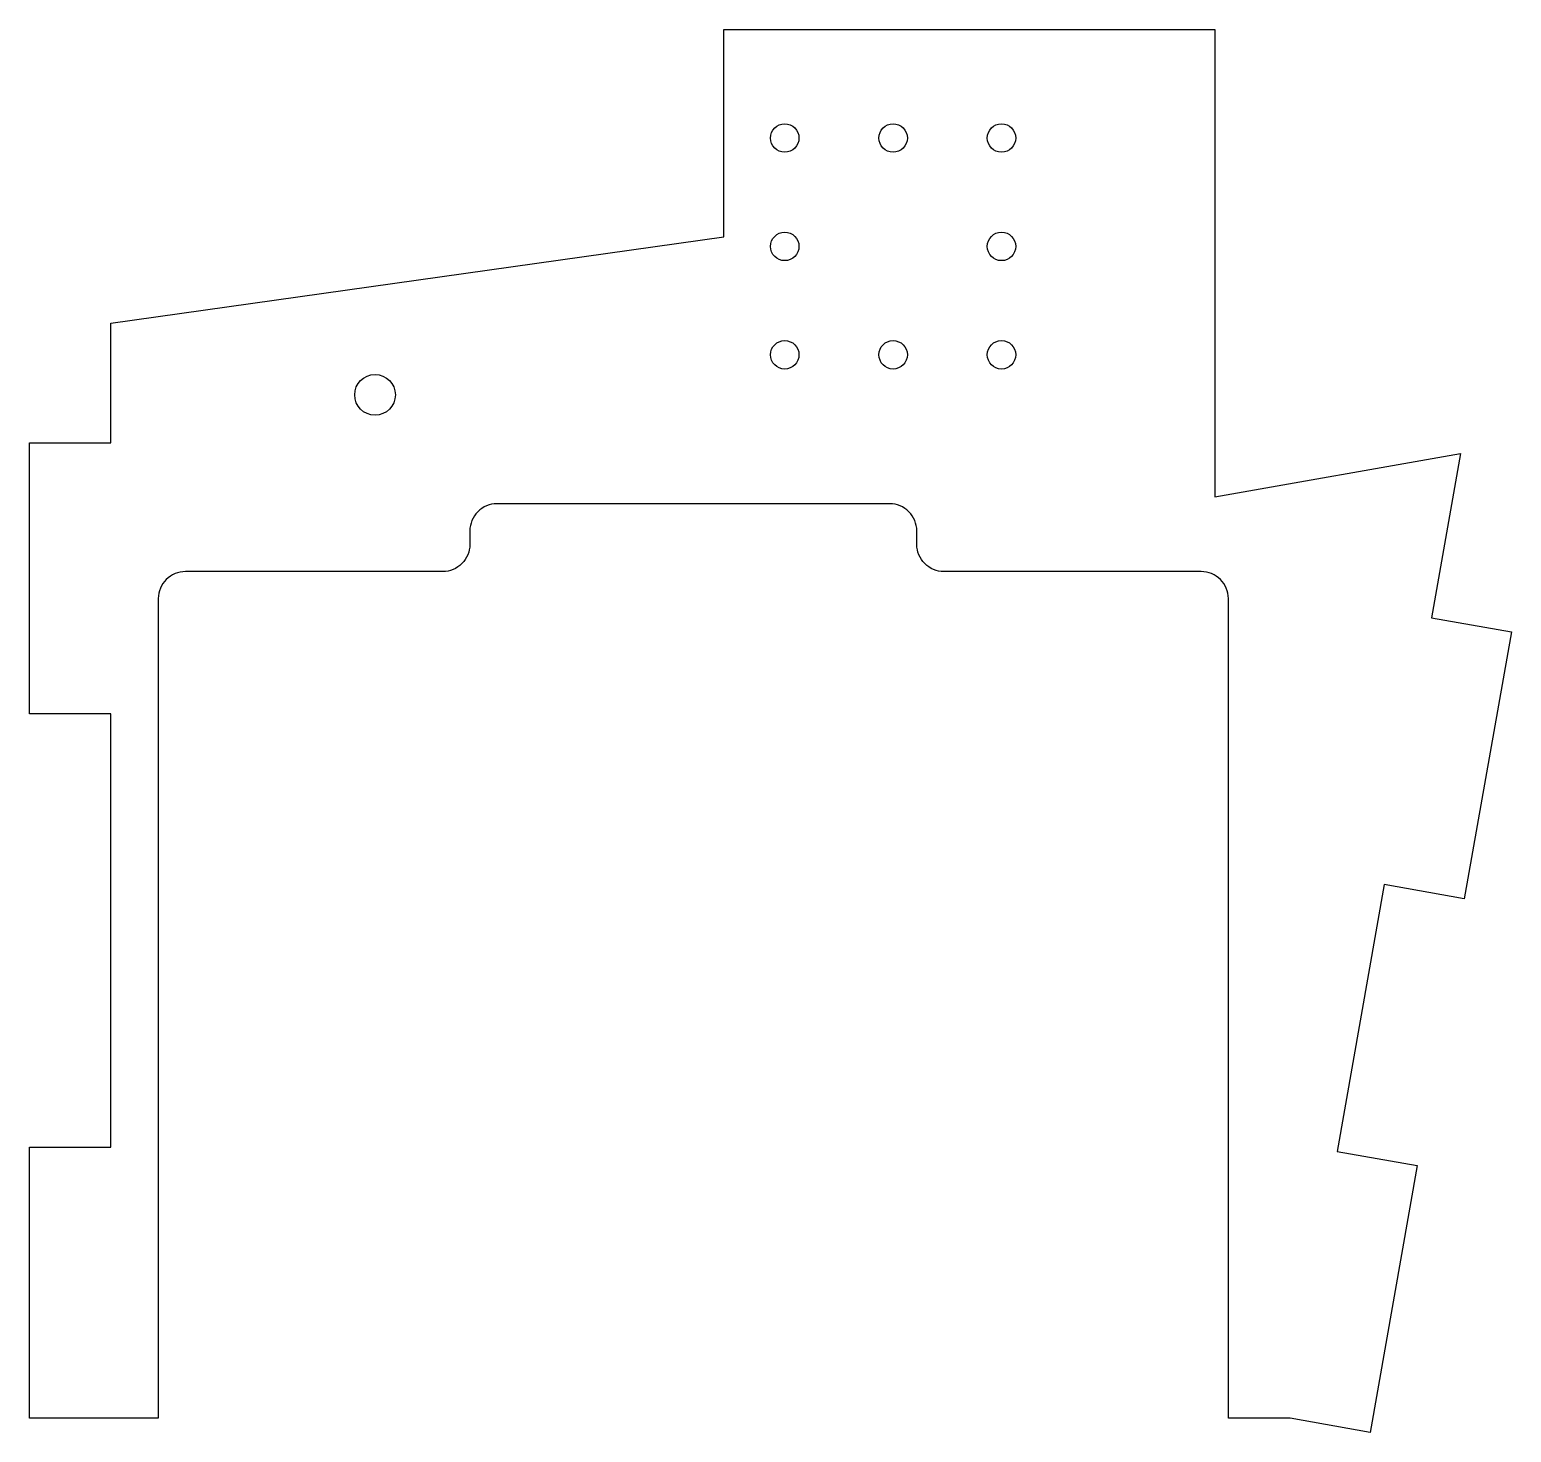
# Model space of a CAD drawing. Header units: millimetres. Extents: x -154 to -45, y 10 to 113.
import ezdxf

# ---------------------------------------------------------------- set-up
doc = ezdxf.new("R2010")
doc.units = ezdxf.units.MM
doc.layers.get('0').update_dxf_attribs({"linetype": 'CONTINUOUS'})

msp = doc.modelspace()

# ---------------------------------------------------------------- linework, layer by layer
msp.add_lwpolyline([(-144.5, 11), (-154, 11), (-154, 31), (-148, 31), (-148, 63), (-154, 63), (-154, 83), (-148, 83), (-148, 91.84), (-102.75, 98.2), (-102.75, 113.5), (-66.5, 113.5), (-66.5, 79.02), (-48.37, 82.21), (-50.51, 70.09), (-44.6, 69.04), (-48.08, 49.35), (-53.99, 50.39), (-57.46, 30.7), (-51.56, 29.65), (-55.04, 9.96), (-60.94, 11), (-65.5, 11), (-65.5, 71.5, 0.414214), (-67.5, 73.5), (-86.5, 73.5, -0.414214), (-88.5, 75.5), (-88.5, 76.5, 0.414214), (-90.5, 78.5), (-119.5, 78.5, 0.414214), (-121.5, 76.5), (-121.5, 75.5, -0.414214), (-123.5, 73.5), (-142.5, 73.5, 0.414214), (-144.5, 71.5)], format="xyb", close=True)
for centre, radius in [((-98.25, 105.5), 1.05), ((-90.25, 105.5), 1.05), ((-82.25, 105.5), 1.05), ((-98.25, 97.5), 1.05), ((-82.25, 97.5), 1.05), ((-98.25, 89.5), 1.05), ((-90.25, 89.5), 1.05), ((-82.25, 89.5), 1.05), ((-128.5, 86.54), 1.5)]:
    msp.add_circle(centre, radius)

doc.saveas('drawing.dxf')
